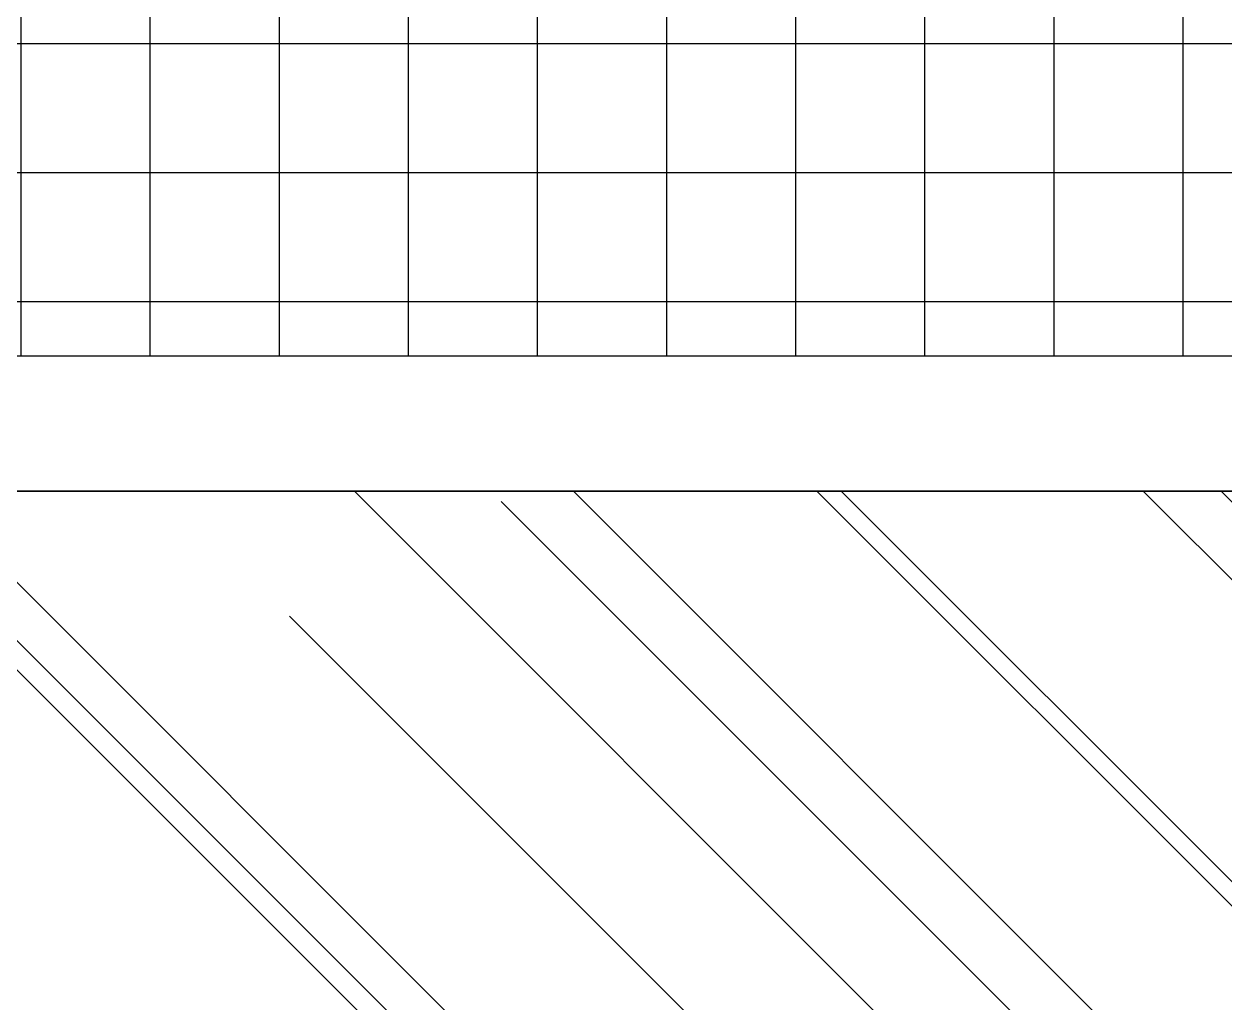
# Model space of a CAD drawing. Header units: millimetres. Extents: x 971.3 to 1010.6, y 593 to 619.8.
# Drawn here: x 985.9 to 986.477, y 617.651 to 618.121 of the extents above; entities that cross this region are included whole.
import ezdxf

# ---------------------------------------------------------------- set-up
doc = ezdxf.new("R2010")
doc.units = ezdxf.units.MM
doc.layers.add('1', color=253, linetype='Continuous', lineweight=0)
doc.layers.add('accesorios de agua potable', color=142, linetype='Continuous', lineweight=25)
doc.layers.add('2', color=42, linetype='Continuous')

msp = doc.modelspace()

# ---------------------------------------------------------------- hatches: boundary and pattern name
at = {"layer": '2'}
h = msp.add_hatch(dxfattribs=at)
h.set_pattern_fill('NET', color=256, scale=0.019528, style=0)
h.set_pattern_definition([(180, (989.43287, 611.78752), (2e-17, 0.06200053), []), (90, (989.43287, 611.78752), (0.06200053, -2e-17), [])])
h.paths.add_polyline_path([(986.93014, 618.75248), (989.43287, 618.75248), (989.43287, 614.16595), (987.36309, 614.16595), (987.36309, 612.85418), (986.84235, 612.85418), (986.84235, 611.78752), (983.32258, 611.78752), (983.32258, 618.16665), (986.93014, 618.16665)])
h.paths.add_polyline_path([(987.12542, 618.60667), (989.28707, 618.60667), (989.28707, 614.36123), (987.16781, 614.36123), (987.16781, 613.04946), (986.64707, 613.04946), (986.64707, 611.9828), (983.52762, 611.9828), (983.52762, 617.96161), (987.12542, 617.96161)], flags=16)
at = {"layer": 'accesorios de agua potable'}
h = msp.add_hatch(dxfattribs=at)
h.set_pattern_fill('AR-RROOF', color=256, scale=0.006509, angle=45, style=0)
h.set_pattern_definition([(135, (987.23048, 612.04789), (-0.140291, 0.37411), [2.48002, -0.33067, 0.826674, -0.165335]), (135, (987.13344, 612.26183), (0.272399, 0.03858), [0.496004, -0.05456, 0.992008, -0.124]), (135, (987.2714, 612.20572), (-0.5295992, 0.6862577), [1.322678, -0.231469, 0.661339, -0.165335])])
h.paths.add_polyline_path([(987.23048, 617.89652), (983.65538, 617.89652), (983.65538, 612.04789), (986.64465, 612.04789), (986.64465, 615.18862), (987.23048, 615.18862)])
h.paths.add_polyline_path([(986.38428, 617.63615), (983.91575, 617.63615), (983.91575, 612.30826), (986.38428, 612.30826)], flags=16)

# ---------------------------------------------------------------- linework, layer by layer
for points in [[(987.12542, 618.60667), (989.28707, 618.60667), (989.28707, 614.36123), (987.16781, 614.36123), (987.16781, 613.04946), (986.64707, 613.04946), (986.64707, 611.9828), (983.52762, 611.9828), (983.52762, 617.96161), (987.12542, 617.96161), (987.12542, 618.60667)], [(987.19051, 618.54158), (989.22198, 618.54158), (989.22198, 614.42632), (987.16781, 614.42632), (987.16781, 615.18862), (986.58198, 615.18862), (986.58198, 612.04789), (983.59271, 612.04789), (983.59271, 617.89652), (987.19051, 617.89652)], [(987.23048, 617.89652), (983.65538, 617.89652), (983.65538, 612.04789), (986.64465, 612.04789), (986.64465, 615.18862), (987.23048, 615.18862), (987.23048, 617.89652)]]:
    msp.add_lwpolyline(points)
at = {"layer": '1'}
for p, q in [((987.18809, 617.96161), (983.59029, 617.96161)), ((987.25318, 617.89652), (983.65538, 617.89652))]:
    msp.add_line(p, q, dxfattribs=at)

doc.saveas('drawing.dxf')
